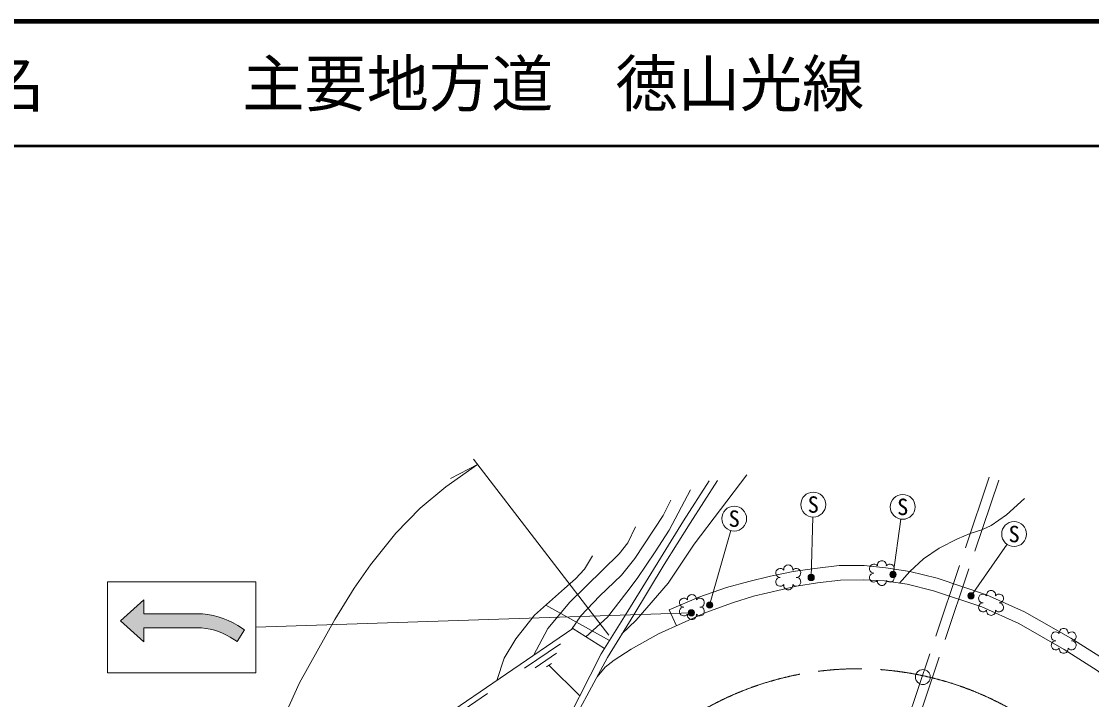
# Model space of a CAD drawing. Units: millimetres at full size, sheet at 1:1000; details may follow other scales. Extents: x 40000 to 680000, y 20000 to 380000.
# Drawn here: x 198481 to 284506, y 325485 to 380000 of the extents above; entities that cross this region are included whole.
import ezdxf
from ezdxf.enums import TextEntityAlignment as Align

# ---------------------------------------------------------------- set-up
doc = ezdxf.new("R2010")
doc.units = ezdxf.units.MM
doc.header["$LTSCALE"] = 1000
doc.linetypes.add('CHAIN', pattern=[18.5, 12, -1.5, 3.5, -1.5])
doc.linetypes.add('DASHED', pattern=[7.5, 6, -1.5])
for name, color, linetype, lineweight in [('M-BGD', 7, 'Continuous', 13), ('M-BMK', 2, 'CHAIN', 13), ('M-BMK-SRVR', 3, 'Continuous', 13), ('M-STR-HTXT', 7, 'Continuous', 13), ('M-STR-STRC', 7, 'Continuous', 13), ('M-TTL', 2, 'Continuous', 140), ('M-TTL-LINE', 7, 'Continuous', 50)]:
    doc.layers.add(name, color=color, linetype=linetype, lineweight=lineweight)
doc.layers.add('M-TTL-TXT', color=7, linetype='Continuous')
doc.styles.add('ＭＳ ゴシック', font='')
doc.styles.get('ＭＳ ゴシック').set_extended_font_data('MS Gothic')

msp = doc.modelspace()

# ---------------------------------------------------------------- hatches: boundary and pattern name
at = {"layer": 'M-STR-HTXT'}
for points in [[(262148, 335469, -0.41421), (262135, 335116, -0.41421), (261781, 335129, -1)], [(268749, 335690, -1), (268346, 335393, -0.41421), (268399, 335743, -0.41421)], [(275064, 333865, -1), (274571, 333782, -1)], [(254017, 333198, -1), (253578, 332959, -1)], [(252543, 332580, -1), (252104, 332341, -1)]]:
    msp.add_hatch(color=256, dxfattribs=at).paths.add_polyline_path(points)
at = {"layer": 'M-STR-STRC'}
msp.add_hatch(color=256, dxfattribs=at).paths.add_polyline_path([(215866, 331450), (216417, 331104), (215820, 330151), (215268, 330497, 0.14097), (212612, 331261), (208320, 331261), (208320, 330136), (206445, 331823), (208320, 333511), (208320, 332386), (212612, 332386, -0.14097)])

# ---------------------------------------------------------------- linework, layer by layer
at = {"layer": 'M-BGD', "linetype": 'DASHED'}
for p, q in [((276279, 343371), (267173, 316277)), ((277038, 343116), (267932, 316021))]:
    msp.add_line(p, q, dxfattribs=at)
at = {"layer": 'M-BGD'}
for p, q in [((245755, 330233), (240623, 333068)), ((250562, 332698), (251141, 331426)), ((241824, 329980), (238934, 328004)), ((241500, 329213), (239766, 328028)), ((241089, 328388), (240685, 328111)), ((240887, 328249), (243357, 325775)), ((235947, 325962), (233058, 323986))]:
    msp.add_line(p, q, dxfattribs=at)
for points in [[(256806, 343548), (252572, 337984), (250474, 334833), (247897, 331865), (246756, 330760)], [(192060, 268522), (201592, 269903), (204186, 270508), (206359, 271247), (208458, 272198), (210595, 273423), (211985, 274385), (213861, 276030), (216203, 278424), (219398, 282415), (222196, 286099), (223887, 288377), (226402, 291934), (229132, 296030), (231254, 300149), (241564, 322247), (245073, 329151), (247235, 332584), (251700, 339851), (253752, 343060)], [(241798, 321802), (241924, 322072), (245595, 328865), (247700, 332302), (250140, 336352), (252233, 339659), (254438, 343089)], [(242695, 331121), (243439, 332218), (244950, 333801), (246719, 335477), (247793, 336825), (250058, 340275), (250696, 341526)], [(252260, 342338), (250541, 339116), (249432, 337365), (247991, 335230), (247146, 334121), (245586, 332124), (243854, 330528)], [(279107, 341659), (277660, 340332), (276444, 339468), (275682, 339133), (274754, 338836), (273718, 338413), (272250, 337653), (270985, 336802), (269884, 335789), (269057, 334854)], [(239632, 329027), (240806, 331210), (242557, 333316), (246537, 337206), (247225, 338079), (247854, 339366)], [(236685, 327012), (237298, 328824), (238225, 330374), (239715, 332272), (242147, 334405), (243019, 335191), (243745, 335973), (244388, 337048)], [(250562, 332698), (252922, 333708), (255158, 334484), (256956, 334991), (258697, 335403), (260525, 335779), (262262, 336035), (264226, 336273), (266214, 336262), (267975, 336083), (269884, 335789), (272103, 335243), (276057, 333916), (279124, 332550), (282841, 330415), (285170, 328943)], [(244757, 327314), (245406, 328105), (246136, 328661), (247490, 329541), (249695, 330767), (253496, 332498), (255653, 333261), (257330, 333790), (260773, 334607), (262469, 334866), (264335, 335074), (266203, 335117), (267870, 335037), (269678, 334758), (271810, 334234), (275675, 332937), (278647, 331613), (282298, 329516), (284958, 327835), (289034, 324585), (290527, 323194), (292704, 320711), (292826, 320601)], [(232140, 323904), (242799, 331192), (245348, 329587)]]:
    msp.add_lwpolyline(points, dxfattribs=at)
for centre, start, end in [((267010, 336010), 37.6435, 270), ((267650, 336290), 90, 189.61526), ((267650, 336290), 350.38474, 90), ((268290, 336010), 270, 142.3565), ((259484, 335672), 37.6435, 270), ((260124, 335952), 90, 189.61526), ((260124, 335952), 350.38474, 90), ((260764, 335672), 270, 142.3565), ((267010, 335290), 90, 322.3565), ((268290, 335290), 217.6435, 90), ((259484, 334952), 90, 322.3565), ((260124, 334672), 170.38474, 270), ((260124, 334672), 270, 9.61526), ((260764, 334952), 217.6435, 90), ((267650, 335010), 170.38474, 270), ((267650, 335010), 270, 9.61526), ((252379, 333567), 90, 189.61526), ((252379, 333567), 350.38474, 90), ((275783, 333614), 37.6435, 270), ((276423, 333894), 90, 189.61526), ((276423, 333894), 350.38474, 90), ((277063, 333614), 270, 142.3565), ((251739, 333287), 37.6435, 270), ((251739, 332567), 90, 322.3565), ((253019, 333287), 270, 142.3565), ((253019, 332567), 217.6435, 90), ((275783, 332894), 90, 322.3565), ((277063, 332894), 217.6435, 90), ((252379, 332287), 170.38474, 270), ((252379, 332287), 270, 9.61526), ((276423, 332614), 170.38474, 270), ((276423, 332614), 270, 9.61526), ((282261, 330847), 90, 189.61526), ((282261, 330847), 350.38474, 90), ((281621, 330567), 37.6435, 270), ((282901, 330567), 270, 142.3565), ((281621, 329847), 90, 322.3565), ((282261, 329567), 170.38474, 270), ((282261, 329567), 270, 9.61526), ((282901, 329847), 217.6435, 90)]:
    msp.add_arc(centre, 360, start, end, dxfattribs=at)
at = {"layer": 'M-BMK'}
msp.add_arc((265705, 302962), 25000, 58.322, 156.04267, dxfattribs=at)
at = {"layer": 'M-BMK-SRVR'}
msp.add_circle((270943, 327297), 600, dxfattribs=at)
at = {"layer": 'M-STR-HTXT'}
for p, q in [((235155, 344373), (232963, 343267)), ((245703, 330667), (234820, 344808)), ((261965, 335299), (262104, 340163)), ((268547, 335541), (269182, 339988)), ((253797, 333079), (255503, 339069)), ((274818, 333824), (277707, 337972)), ((252323, 332461), (217323, 331299))]:
    msp.add_line(p, q, dxfattribs=at)
msp.add_lwpolyline([(197613, 293890), (199396, 294852), (201286, 296226), (203187, 297879), (205652, 300253), (207633, 302501), (209473, 305005), (211383, 307837), (213544, 311539), (215832, 315966), (219200, 323218), (220842, 326838), (223671, 331936), (225234, 334435), (226551, 336315), (228582, 338872), (230538, 340868), (232599, 342598), (235155, 344373)], dxfattribs=at)
for centre in [(261965, 335299), (268547, 335541), (274818, 333824), (253797, 333079), (252323, 332461)]:
    msp.add_circle(centre, 250, dxfattribs=at)
at = {"layer": 'M-STR-STRC'}
for p, q in [((208320, 332386), (212612, 332386)), ((212612, 331261), (208320, 331261)), ((211473, 331261), (212070, 331261))]:
    msp.add_line(p, q, dxfattribs=at)
for points in [[(205409, 327647), (217323, 327647), (217323, 334950), (205409, 334950)], [(206445, 331823), (208320, 333511), (208320, 332386), (208320, 333511), (206445, 331823), (208320, 330136), (208320, 331261), (208320, 330136)]]:
    msp.add_lwpolyline(points, close=True, dxfattribs=at)
msp.add_lwpolyline([(215866, 331450), (216417, 331104), (215820, 330151), (215268, 330497)], dxfattribs=at)
for centre in [(262132, 341162), (269323, 340978), (255777, 340031), (278278, 338793)]:
    msp.add_circle(centre, 1000, dxfattribs=at)
for radius in [6125, 5000]:
    msp.add_arc((212612, 326261), radius, 57.90417, 90, dxfattribs=at)
at = {"layer": 'M-TTL'}
msp.add_line((680000, 380000), (40000, 380000), dxfattribs=at)
at = {"layer": 'M-TTL-LINE'}
msp.add_line((40000, 370000), (680000, 370000), dxfattribs=at)

# ---------------------------------------------------------------- texts
at = {"layer": 'M-STR-STRC', "style": 'ＭＳ ゴシック'}
for p in [(262132, 341162), (269323, 340978), (255777, 340031), (278278, 338793)]:
    msp.add_text('S', height=1320, dxfattribs=at).set_placement(p, align=Align.MIDDLE_CENTER)
at = {"layer": 'M-TTL-TXT', "style": 'ＭＳ ゴシック'}
for s, p in [('路 線 名', (180380, 375000)), ('主要地方道\u3000徳山光線', (216234, 375000))]:
    msp.add_text(s, height=3666, dxfattribs=at).set_placement(p, align=Align.MIDDLE_LEFT)

doc.saveas('drawing.dxf')
